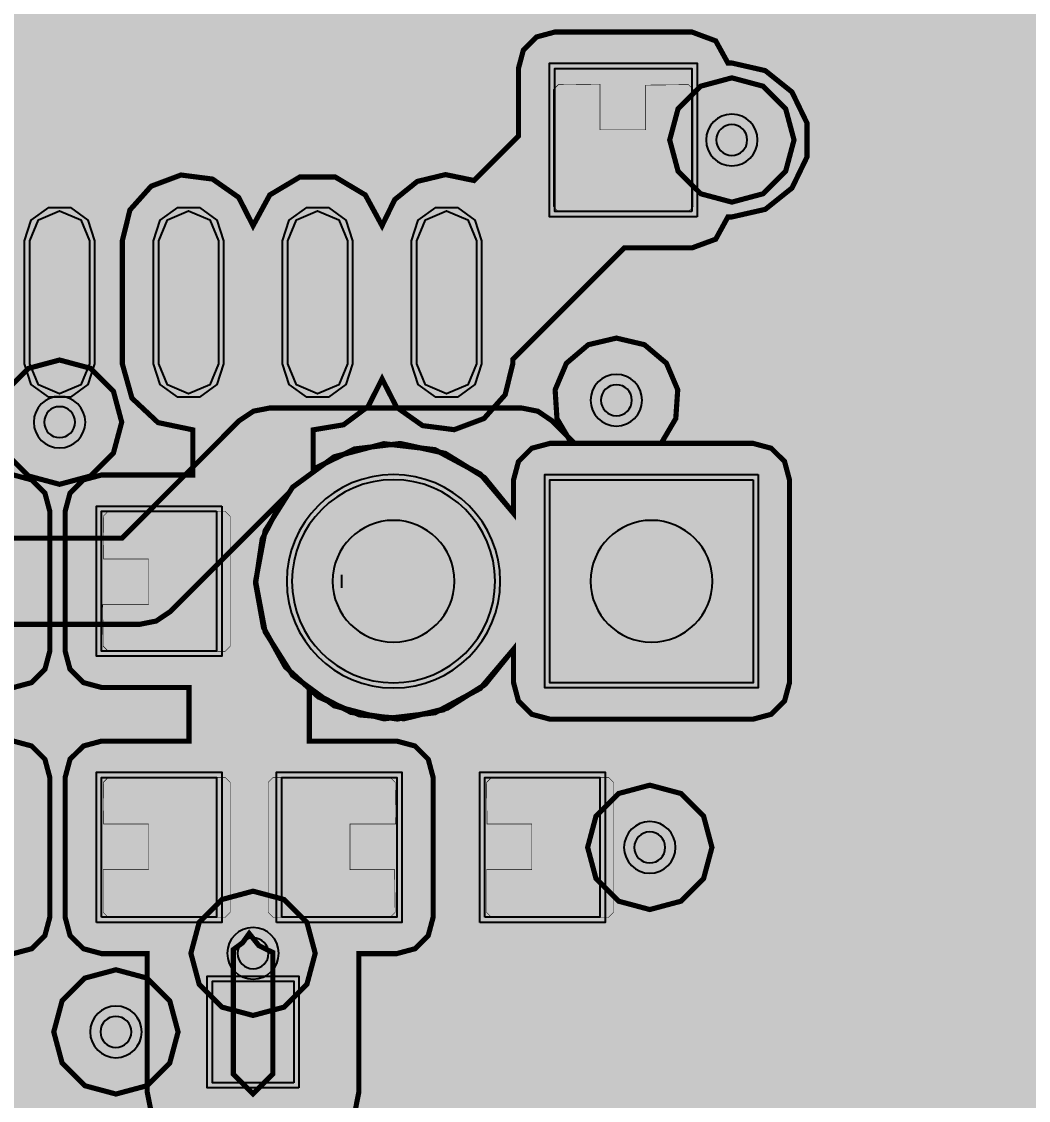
# Model space of a CAD drawing. Header units: millimetres. Extents: x -61 to 56, y -72 to 70.
# Drawn here: x -25.02 to -15.11, y -48.72 to -38.09 of the extents above; entities that cross this region are included whole.
import ezdxf

# ---------------------------------------------------------------- set-up
doc = ezdxf.new("R2010")
doc.units = ezdxf.units.MM
doc.header["$MEASUREMENT"] = 0
for name, color, linetype, true_color in [('02GND', 7, 'Continuous', 0x999966), ('03POWER', 7, 'Continuous', 0x008000), ('Bottom-Layer', 7, 'Continuous', 0x0000ff), ('Bottom-Paste-Mask-Layer', 7, 'Continuous', 0x800000), ('Bottom-Solder-Mask-Layer', 7, 'Continuous', 0xaa00ff), ('Hole-Layer', 7, 'Continuous', 0x222222), ('Multi-Layer', 7, 'Continuous', 0xc0c0c0), ('Top-Layer', 7, 'Continuous', 0xff0000), ('Top-Paste-Mask-Layer', 7, 'Continuous', 0x808080), ('Top-Silkscreen-Layer', 7, 'Continuous', 0xffcc00), ('Top-Solder-Mask-Layer', 7, 'Continuous', 0x800080)]:
    doc.layers.add(name, color=color, linetype=linetype, true_color=true_color)

msp = doc.modelspace()

# ---------------------------------------------------------------- hatches: boundary and pattern name
at = {"layer": '02GND'}
for points in [[(-49.642, 52.153), (49.642, 52.153), (49.642, -62.142), (-49.642, -62.142)], [(-18.637, -39.259), (-18.555, -39.565), (-18.331, -39.789), (-18.025, -39.871), (-17.719, -39.789), (-17.495, -39.565), (-17.413, -39.259), (-17.495, -38.953), (-17.719, -38.729), (-18.025, -38.647), (-18.331, -38.729), (-18.555, -38.953)], [(-20.174, -44.605), (-20.126, -44.784), (-19.995, -44.915), (-19.816, -44.963), (-17.816, -44.963), (-17.637, -44.915), (-17.506, -44.784), (-17.458, -44.605), (-17.458, -42.605), (-17.506, -42.426), (-17.637, -42.295), (-17.816, -42.247), (-19.816, -42.247), (-19.995, -42.295), (-20.126, -42.426), (-20.174, -42.605), (-20.174, -42.936), (-20.502, -42.549), (-20.948, -42.309), (-21.451, -42.25), (-21.941, -42.379), (-22.35, -42.679), (-22.62, -43.107), (-22.714, -43.605), (-22.62, -44.103), (-22.35, -44.531), (-21.941, -44.831), (-21.451, -44.96), (-20.948, -44.9), (-20.502, -44.661), (-20.174, -44.274)]]:
    msp.add_hatch(color=256, dxfattribs=at).paths.add_polyline_path(points)
at = {"layer": '03POWER'}
for points in [[(48.499, -56.042), (48.581, -56.348), (48.806, -56.572), (49.112, -56.654), (49.418, -56.571), (49.642, -56.346), (49.642, -62.142), (44.192, -62.142), (44.393, -61.957), (44.493, -61.703), (44.472, -61.43), (45.189, -61.704), (45.95, -61.804), (46.713, -61.727), (47.438, -61.475), (48.085, -61.064), (48.62, -60.514), (49.014, -59.855), (49.245, -59.123), (49.302, -58.358), (49.18, -57.601), (48.887, -56.892), (48.438, -56.269), (47.858, -55.767), (47.177, -55.412), (46.434, -55.224), (45.666, -55.212), (44.917, -55.378), (44.226, -55.712), (43.631, -56.196), (43.164, -56.805), (42.849, -57.504), (42.704, -58.258), (42.737, -59.024), (42.946, -59.763), (43.32, -60.433), (43.838, -60.999), (-43.362, -60.999), (-43.621, -61.056), (-43.831, -61.218), (-43.953, -61.453), (-43.964, -61.718), (-43.863, -61.963), (-43.667, -62.142), (-49.642, -62.142), (-49.642, -56.582), (-49.433, -56.797), (-49.148, -56.888), (-48.853, -56.832), (-49.162, -57.541), (-49.298, -58.303), (-49.253, -59.075), (-49.03, -59.816), (-48.641, -60.484), (-48.107, -61.044), (-47.458, -61.464), (-46.728, -61.722), (-45.959, -61.803), (-45.192, -61.703), (-44.469, -61.428), (-43.83, -60.992), (-43.31, -60.419), (-42.937, -59.741), (-42.732, -58.995), (-42.707, -58.222), (-42.861, -57.464), (-43.188, -56.763), (-43.668, -56.157), (-44.277, -55.679), (-44.979, -55.356), (-45.738, -55.205), (-46.511, -55.234), (-47.256, -55.443), (-47.932, -55.818), (-48.502, -56.341), (-48.5, -56.309), (-48.499, -56.277), (-48.499, 51.315), (-19.403, 51.315), (-19.629, 51.144), (-19.755, 50.889), (-19.751, 50.604), (-19.619, 50.352), (-19.388, 50.187), (-19.658, 49.977), (-19.773, 49.655), (-19.698, 49.322), (-19.455, 49.081), (-19.684, 48.858), (-19.769, 48.551), (-19.689, 48.242), (-19.463, 48.016), (-19.155, 47.934), (-18.847, 48.018), (-18.624, 48.246), (-18.545, 48.556), (-18.633, 48.863), (-18.864, 49.083), (-18.625, 49.324), (-18.551, 49.655), (-18.665, 49.975), (-18.931, 50.185), (-18.698, 50.349), (-18.565, 50.601), (-18.56, 50.887), (-18.685, 51.143), (-18.912, 51.315), (48.426, 51.315), (48.499, 51.242)], [(22.849, 14.008), (22.931, 13.703), (23.153, 13.479), (23.457, 13.396), (23.763, 13.475), (23.763, -5.557), (23.538, -5.683), (23.384, -5.89), (23.33, -6.142), (23.384, -6.394), (23.538, -6.602), (23.763, -6.727), (23.763, -10.399), (23.491, -10.504), (23.299, -10.723), (23.23, -11.006), (23.299, -11.289), (23.491, -11.508), (23.763, -11.613), (23.763, -18.066), (15.932, -25.896), (-24.557, -25.896), (-24.694, -25.924), (-24.811, -26.001), (-28.007, -29.198), (-28.085, -29.314), (-28.112, -29.451), (-28.112, -54.99), (-28.085, -55.127), (-28.007, -55.243), (-26.976, -56.274), (-26.86, -56.352), (-26.723, -56.379), (9.142, -56.379), (9.279, -56.352), (9.395, -56.274), (10.695, -54.974), (10.772, -54.858), (10.799, -54.721), (10.799, -52.307), (11.028, -52.521), (11.331, -52.594), (11.632, -52.508), (11.85, -52.284), (11.93, -51.982), (11.85, -51.68), (11.632, -51.456), (11.331, -51.37), (11.028, -51.443), (10.799, -51.657), (10.799, -47.227), (10.995, -47.422), (11.255, -47.511), (11.529, -47.477), (11.76, -47.326), (11.901, -47.089), (11.924, -46.815), (12.235, -46.82), (12.508, -46.673), (12.674, -46.41), (12.689, -46.1), (12.55, -45.822), (12.293, -45.648), (11.983, -45.623), (11.701, -45.753), (11.519, -46.004), (11.484, -46.313), (11.224, -46.297), (10.981, -46.391), (10.799, -46.577), (10.799, -42.147), (11.028, -42.361), (11.331, -42.434), (11.632, -42.348), (11.85, -42.124), (11.93, -41.822), (11.85, -41.52), (11.632, -41.296), (11.331, -41.21), (11.028, -41.283), (10.799, -41.497), (10.799, -38.045), (11.003, -37.842), (11.303, -37.861), (11.576, -37.736), (11.756, -37.495), (11.8, -37.198), (21.07, -37.198), (21.334, -37.337), (21.633, -37.334), (21.895, -37.19), (21.992, -37.155), (22.076, -37.093), (32.363, -26.806), (32.441, -26.689), (32.468, -26.552), (32.468, -1.1), (32.789, -1.031), (33.029, -0.805), (33.117, -0.489), (33.029, -0.172), (32.789, 0.054), (32.468, 0.122), (32.468, 3.331), (32.469, 3.354), (32.47, 3.377), (32.469, 3.4), (32.468, 3.422), (32.468, 16.054), (32.441, 16.191), (32.363, 16.308), (30.904, 17.766), (31.094, 18.043), (31.109, 18.378), (30.946, 18.671), (30.652, 18.834), (30.317, 18.817), (30.041, 18.627), (29.934, 18.688), (29.813, 18.709), (26.824, 18.709), (27.107, 18.822), (27.3, 19.057), (27.357, 19.356), (27.262, 19.645), (27.04, 19.853), (26.746, 19.928), (26.451, 19.853), (26.229, 19.645), (26.135, 19.356), (26.191, 19.057), (26.385, 18.822), (26.667, 18.709), (26.105, 18.709), (25.968, 18.682), (25.852, 18.604), (23.868, 16.62), (23.79, 16.504), (23.763, 16.367), (23.763, 14.541), (23.457, 14.62), (23.153, 14.537), (22.931, 14.313)], [(-27.652, -29.493), (-24.845, -26.686), (-24.698, -26.99), (-24.413, -27.17), (-24.076, -27.171), (-23.789, -26.994), (-23.64, -26.692), (-23.673, -26.356), (-14.651, -26.356), (-14.69, -26.649), (-14.588, -26.926), (-14.368, -27.123), (-14.082, -27.194), (-13.795, -27.123), (-13.575, -26.926), (-13.473, -26.649), (-13.513, -26.356), (-4.491, -26.356), (-4.53, -26.649), (-4.428, -26.926), (-4.208, -27.123), (-3.922, -27.194), (-3.635, -27.123), (-3.415, -26.926), (-3.313, -26.649), (-3.353, -26.356), (0.589, -26.356), (0.55, -26.649), (0.652, -26.926), (0.872, -27.123), (1.158, -27.194), (1.445, -27.123), (1.665, -26.926), (1.767, -26.649), (1.727, -26.356), (10.749, -26.356), (10.71, -26.649), (10.812, -26.926), (11.032, -27.123), (11.318, -27.194), (11.605, -27.123), (11.825, -26.926), (11.927, -26.649), (11.887, -26.356), (16.081, -26.356), (16.12, -26.348), (16.153, -26.326), (20.875, -21.604), (21.016, -21.903), (21.292, -22.085), (21.623, -22.097), (21.911, -21.935), (22.073, -21.646), (22.061, -21.316), (21.88, -21.04), (21.581, -20.898), (24.193, -18.286), (24.215, -18.253), (24.223, -18.214), (24.223, -11.485), (24.393, -11.272), (24.454, -11.006), (24.393, -10.74), (24.223, -10.527), (24.223, -6.686), (24.465, -6.461), (24.554, -6.142), (24.465, -5.824), (24.223, -5.598), (24.223, 16.325), (26.147, 18.249), (29.771, 18.249), (29.916, 18.105), (30.08, 17.805), (30.38, 17.64), (32.008, 16.012), (32.008, 14.546), (31.729, 14.664), (31.427, 14.633), (31.177, 14.461), (31.04, 14.19), (30.75, 14.208), (30.484, 14.091), (30.302, 13.864), (30.246, 13.578), (30.327, 13.299), (30.529, 13.089), (30.805, 12.996), (31.092, 13.04), (31.327, 13.213), (31.455, 13.474), (31.743, 13.455), (32.008, 13.571), (32.008, 9.466), (31.696, 9.588), (31.366, 9.526), (31.118, 9.301), (31.026, 8.978), (31.118, 8.656), (31.366, 8.43), (31.696, 8.369), (32.008, 8.49), (32.008, 3.97), (31.732, 3.976), (31.482, 3.86), (31.308, 3.646), (31.245, 3.377), (31.308, 3.108), (31.482, 2.894), (31.732, 2.778), (32.008, 2.783), (32.008, -0.131), (31.922, -0.301), (31.893, -0.489), (31.922, -0.676), (32.008, -0.846), (32.008, -10.854), (31.696, -10.732), (31.366, -10.794), (31.118, -11.019), (31.026, -11.342), (31.118, -11.664), (31.366, -11.89), (31.696, -11.951), (32.008, -11.83), (32.008, -15.934), (31.696, -15.812), (31.366, -15.874), (31.118, -16.099), (31.026, -16.422), (31.118, -16.744), (31.366, -16.97), (31.696, -17.031), (32.008, -16.91), (32.008, -26.094), (31.693, -25.972), (31.361, -26.036), (31.114, -26.267), (31.026, -26.593), (31.125, -26.916), (31.381, -27.137), (22.034, -36.485), (21.822, -36.236), (21.513, -36.131), (21.193, -36.2), (20.955, -36.424), (20.866, -36.738), (11.512, -36.738), (11.263, -36.651), (11, -36.678), (10.773, -36.812), (10.623, -37.03), (10.58, -37.29), (10.649, -37.545), (10.369, -37.825), (10.347, -37.858), (10.34, -37.897), (10.34, -54.679), (9.1, -55.919), (-26.681, -55.919), (-27.652, -54.948)], [(-20.174, -44.605), (-20.126, -44.784), (-19.995, -44.915), (-19.816, -44.963), (-17.816, -44.963), (-17.637, -44.915), (-17.506, -44.784), (-17.458, -44.605), (-17.458, -42.605), (-17.506, -42.426), (-17.637, -42.295), (-17.816, -42.247), (-18.721, -42.247), (-18.577, -42.002), (-18.558, -41.719), (-18.669, -41.458), (-18.886, -41.275), (-19.162, -41.21), (-19.438, -41.275), (-19.654, -41.458), (-19.765, -41.719), (-19.747, -42.002), (-19.603, -42.247), (-19.816, -42.247), (-19.995, -42.295), (-20.126, -42.426), (-20.174, -42.605), (-20.174, -42.936), (-20.502, -42.549), (-20.948, -42.309), (-21.451, -42.25), (-21.941, -42.379), (-22.35, -42.679), (-22.62, -43.107), (-22.714, -43.605), (-22.62, -44.103), (-22.35, -44.531), (-21.941, -44.831), (-21.451, -44.96), (-20.948, -44.9), (-20.502, -44.661), (-20.174, -44.274)], [(-25.256, -42.038), (-25.174, -42.344), (-24.95, -42.568), (-24.644, -42.65), (-24.338, -42.568), (-24.114, -42.344), (-24.032, -42.038), (-24.114, -41.732), (-24.338, -41.508), (-24.644, -41.426), (-24.95, -41.508), (-25.174, -41.732)], [(-19.445, -46.226), (-19.363, -46.532), (-19.139, -46.756), (-18.833, -46.838), (-18.527, -46.756), (-18.303, -46.532), (-18.221, -46.226), (-18.303, -45.919), (-18.527, -45.695), (-18.833, -45.613), (-19.139, -45.695), (-19.363, -45.919)], [(-23.351, -47.269), (-23.269, -47.575), (-23.045, -47.799), (-22.739, -47.881), (-22.433, -47.799), (-22.209, -47.575), (-22.127, -47.269), (-22.209, -46.963), (-22.433, -46.739), (-22.739, -46.657), (-23.045, -46.739), (-23.269, -46.963)], [(-24.701, -48.043), (-24.619, -48.349), (-24.395, -48.573), (-24.089, -48.655), (-23.783, -48.573), (-23.559, -48.349), (-23.477, -48.043), (-23.559, -47.737), (-23.783, -47.513), (-24.089, -47.431), (-24.395, -47.513), (-24.619, -47.737)]]:
    msp.add_hatch(color=256, dxfattribs=at).paths.add_polyline_path(points)
at = {"layer": 'Bottom-Layer'}
for points in [[(-49.642, -62.142), (-49.642, 52.153), (49.642, 52.153), (49.642, -62.142)], [(-18.637, -39.259), (-18.555, -39.565), (-18.331, -39.789), (-18.025, -39.871), (-17.719, -39.789), (-17.495, -39.565), (-17.413, -39.259), (-17.495, -38.953), (-17.719, -38.729), (-18.025, -38.647), (-18.331, -38.729), (-18.555, -38.953)], [(-26.231, -43.181), (-26.474, -43.026), (-26.76, -42.999), (-27.028, -43.107), (-27.216, -43.325), (-27.284, -43.605), (-27.216, -43.885), (-27.028, -44.103), (-26.76, -44.211), (-26.474, -44.184), (-26.231, -44.029), (-23.856, -44.029), (-23.693, -43.997), (-23.556, -43.905), (-22.448, -42.797), (-22.649, -43.19), (-22.714, -43.626), (-22.636, -44.061), (-22.422, -44.447), (-22.096, -44.744), (-21.692, -44.921), (-21.252, -44.959), (-20.824, -44.854), (-20.451, -44.618), (-20.174, -44.274), (-20.174, -44.605), (-20.126, -44.784), (-19.995, -44.915), (-19.816, -44.963), (-17.816, -44.963), (-17.637, -44.915), (-17.506, -44.784), (-17.458, -44.605), (-17.458, -42.605), (-17.506, -42.426), (-17.637, -42.295), (-17.816, -42.247), (-19.574, -42.247), (-19.799, -42.022), (-19.936, -41.93), (-20.099, -41.898), (-22.573, -41.898), (-22.735, -41.93), (-22.873, -42.022), (-24.031, -43.181)], [(-22.356, -43.605, 1), (-20.356, -43.605, 1)], [(-17.816, -42.605), (-17.816, -44.605), (-19.816, -44.605), (-19.816, -42.605)]]:
    msp.add_hatch(color=256, dxfattribs=at).paths.add_polyline_path(points)
at = {"layer": 'Bottom-Paste-Mask-Layer'}
for points in [[(-22.356, -43.605, 1), (-20.356, -43.605, 1)], [(-17.816, -42.605), (-17.816, -44.605), (-19.816, -44.605), (-19.816, -42.605)]]:
    msp.add_hatch(color=256, dxfattribs=at).paths.add_polyline_path(points)
at = {"layer": 'Bottom-Solder-Mask-Layer'}
for points in [[(-22.407, -43.605, 1), (-20.305, -43.605, 1)], [(-17.765, -42.554), (-17.765, -44.656), (-19.867, -44.656), (-19.867, -42.554)]]:
    msp.add_hatch(color=256, dxfattribs=at).paths.add_polyline_path(points)
at = {"layer": 'Hole-Layer'}
for points in [[(-21.956, -43.605, 1), (-20.756, -43.605, 1)], [(-19.416, -43.605, 1), (-18.216, -43.605, 1)]]:
    msp.add_hatch(color=256, dxfattribs=at).paths.add_polyline_path(points)
at = {"layer": 'Multi-Layer'}
for points in [[(-22.356, -43.605, 1), (-20.356, -43.605, 1)], [(-22.356, -43.605, 1), (-20.356, -43.605, 1)], [(-22.356, -43.605, 1), (-20.356, -43.605, 1)], [(-17.816, -42.605), (-17.816, -44.605), (-19.816, -44.605), (-19.816, -42.605)], [(-17.816, -42.605), (-17.816, -44.605), (-19.816, -44.605), (-19.816, -42.605)], [(-17.816, -42.605), (-17.816, -44.605), (-19.816, -44.605), (-19.816, -42.605)]]:
    msp.add_hatch(color=256, dxfattribs=at).paths.add_polyline_path(points)
at = {"layer": 'Top-Layer'}
for points in [[(-49.642, -62.142), (-49.642, 52.153), (49.642, 52.153), (49.642, -62.142)], [(-23.781, -48.634), (-23.749, -48.796), (-23.657, -48.934), (-23.361, -49.229), (-23.361, -49.416), (-23.43, -49.485), (-24.089, -49.485), (-24.268, -49.533), (-24.399, -49.664), (-24.447, -49.843), (-24.447, -50.843), (-24.399, -51.022), (-24.268, -51.153), (-24.089, -51.201), (-23.43, -51.201), (-23.342, -51.29), (-23.342, -51.471), (-23.413, -51.51), (-23.475, -51.561), (-23.569, -51.655), (-23.661, -51.792), (-23.693, -51.955), (-23.693, -52.164), (-23.661, -52.326), (-23.569, -52.464), (-23.475, -52.557), (-23.413, -52.609), (-23.342, -52.647), (-23.342, -52.714), (-23.696, -52.384), (-24.138, -52.188), (-24.62, -52.147), (-25.089, -52.266), (-25.493, -52.533), (-25.788, -52.917), (-25.941, -53.376), (-25.935, -53.86), (-25.771, -54.315), (-25.467, -54.692), (-25.057, -54.948), (-24.585, -55.056), (-24.104, -55.003), (-23.666, -54.796), (-23.321, -54.458), (-23.105, -54.024), (-23.011, -54.024), (-22.873, -54.001), (-22.75, -53.934), (-22.627, -54.001), (-22.489, -54.024), (-22.395, -54.024), (-22.18, -54.458), (-21.834, -54.796), (-21.397, -55.003), (-20.915, -55.056), (-20.444, -54.948), (-20.033, -54.692), (-19.729, -54.315), (-19.565, -53.86), (-19.559, -53.376), (-19.712, -52.917), (-20.007, -52.533), (-20.411, -52.266), (-20.88, -52.147), (-21.362, -52.188), (-21.805, -52.384), (-22.158, -52.714), (-22.158, -51.313), (-22.047, -51.201), (-21.389, -51.201), (-21.21, -51.153), (-21.079, -51.022), (-21.031, -50.843), (-21.031, -49.843), (-21.079, -49.664), (-21.21, -49.533), (-21.389, -49.485), (-22.047, -49.485), (-22.117, -49.416), (-22.117, -49.229), (-21.821, -48.934), (-21.729, -48.796), (-21.697, -48.634), (-21.697, -47.272), (-21.324, -47.272), (-21.145, -47.224), (-21.014, -47.093), (-20.966, -46.914), (-20.966, -45.537), (-21.014, -45.358), (-21.145, -45.227), (-21.324, -45.179), (-22.185, -45.179), (-22.185, -44.68), (-21.776, -44.896), (-21.318, -44.962), (-20.864, -44.871), (-20.468, -44.632), (-20.174, -44.274), (-20.174, -44.605), (-20.126, -44.784), (-19.995, -44.915), (-19.816, -44.963), (-17.816, -44.963), (-17.637, -44.915), (-17.506, -44.784), (-17.458, -44.605), (-17.458, -42.605), (-17.506, -42.426), (-17.637, -42.295), (-17.816, -42.247), (-19.816, -42.247), (-19.995, -42.295), (-20.126, -42.426), (-20.174, -42.605), (-20.174, -42.936), (-20.46, -42.584), (-20.846, -42.346), (-21.289, -42.248), (-21.739, -42.302), (-22.147, -42.501), (-22.147, -42.114), (-21.848, -42.064), (-21.605, -41.883), (-21.469, -41.612), (-21.326, -41.891), (-21.07, -42.072), (-20.759, -42.112), (-20.465, -42.002), (-20.257, -41.768), (-20.182, -41.464), (-20.182, -41.419), (-20.168, -41.407), (-20.155, -41.394), (-19.084, -40.322), (-18.418, -40.322), (-18.184, -40.236), (-18.064, -40.017), (-18.025, -40.017), (-17.696, -39.942), (-17.433, -39.732), (-17.286, -39.428), (-17.286, -39.091), (-17.433, -38.787), (-17.696, -38.576), (-18.025, -38.501), (-18.064, -38.501), (-18.184, -38.283), (-18.418, -38.196), (-19.768, -38.196), (-19.947, -38.244), (-20.078, -38.375), (-20.126, -38.554), (-20.126, -39.22), (-20.564, -39.658), (-20.844, -39.6), (-21.122, -39.667), (-21.344, -39.846), (-21.469, -40.103), (-21.634, -39.8), (-21.931, -39.623), (-22.277, -39.623), (-22.574, -39.8), (-22.739, -40.103), (-22.881, -39.824), (-23.138, -39.644), (-23.449, -39.604), (-23.742, -39.714), (-23.951, -39.948), (-24.026, -40.252), (-24.026, -41.464), (-23.931, -41.802), (-23.675, -42.042), (-23.331, -42.114), (-23.331, -42.558), (-24.23, -42.558), (-24.409, -42.606), (-24.541, -42.737), (-24.589, -42.916), (-24.589, -44.293), (-24.541, -44.472), (-24.409, -44.603), (-24.23, -44.651), (-23.369, -44.651), (-23.369, -45.179), (-24.23, -45.179), (-24.409, -45.227), (-24.541, -45.358), (-24.589, -45.537), (-24.589, -46.914), (-24.541, -47.093), (-24.409, -47.224), (-24.23, -47.272), (-23.781, -47.272)], [(-18.418, -39.964), (-19.768, -39.964), (-19.768, -38.554), (-18.418, -38.554)], [(-24.938, -40.252), (-24.852, -40.044), (-24.644, -39.958), (-24.436, -40.044), (-24.35, -40.252), (-24.35, -41.464), (-24.436, -41.672), (-24.644, -41.758), (-24.852, -41.672), (-24.938, -41.464)], [(-23.668, -40.252), (-23.582, -40.044), (-23.374, -39.958), (-23.166, -40.044), (-23.08, -40.252), (-23.08, -41.464), (-23.166, -41.672), (-23.374, -41.758), (-23.582, -41.672), (-23.668, -41.464)], [(-22.398, -40.252), (-22.312, -40.044), (-22.104, -39.958), (-21.896, -40.044), (-21.81, -40.252), (-21.81, -41.464), (-21.896, -41.672), (-22.104, -41.758), (-22.312, -41.672), (-22.398, -41.464)], [(-21.128, -40.252), (-21.042, -40.044), (-20.834, -39.958), (-20.626, -40.044), (-20.54, -40.252), (-20.54, -41.464), (-20.626, -41.672), (-20.834, -41.758), (-21.042, -41.672), (-21.128, -41.464)], [(-27.284, -43.605), (-27.188, -43.935), (-26.928, -44.161), (-26.589, -44.211), (-26.589, -44.293), (-26.541, -44.472), (-26.409, -44.603), (-26.23, -44.651), (-25.098, -44.651), (-24.919, -44.603), (-24.788, -44.472), (-24.74, -44.293), (-24.74, -42.916), (-24.788, -42.737), (-24.919, -42.606), (-25.098, -42.558), (-26.23, -42.558), (-26.409, -42.606), (-26.541, -42.737), (-26.589, -42.916), (-26.589, -42.998), (-26.928, -43.049), (-27.188, -43.275)], [(-22.356, -43.605, 1), (-20.356, -43.605, 1)], [(-17.816, -42.605), (-17.816, -44.605), (-19.816, -44.605), (-19.816, -42.605)], [(-23.098, -42.916), (-23.098, -44.293), (-24.23, -44.293), (-24.23, -42.916)], [(-26.23, -47.272), (-25.098, -47.272), (-24.919, -47.224), (-24.788, -47.093), (-24.74, -46.914), (-24.74, -45.537), (-24.788, -45.358), (-24.919, -45.227), (-25.098, -45.179), (-26.23, -45.179), (-26.458, -45.26), (-26.582, -45.467), (-26.672, -45.467), (-27.001, -45.542), (-27.265, -45.753), (-27.411, -46.057), (-27.411, -46.394), (-27.265, -46.698), (-27.001, -46.909), (-26.672, -46.984), (-26.582, -46.984), (-26.458, -47.191)], [(-24.23, -46.914), (-24.23, -45.537), (-23.098, -45.537), (-23.098, -46.914)], [(-22.457, -46.914), (-22.457, -45.537), (-21.324, -45.537), (-21.324, -46.914)], [(-20.457, -46.914), (-20.457, -45.537), (-19.324, -45.537), (-19.324, -46.914)], [(-22.777, -47.074), (-22.682, -47.193), (-22.545, -47.261), (-22.545, -48.458), (-22.739, -48.652), (-22.933, -48.458), (-22.933, -47.232), (-22.842, -47.165)], [(-22.339, -48.543), (-23.139, -48.543), (-23.139, -47.543), (-22.339, -47.543)]]:
    msp.add_hatch(color=256, dxfattribs=at).paths.add_polyline_path(points)
at = {"layer": 'Top-Paste-Mask-Layer'}
for points in [[(-18.453, -39.964), (-19.733, -39.964), (-19.783, -39.914), (-19.783, -38.764), (-19.733, -38.714), (-19.323, -38.709), (-19.323, -39.159), (-18.873, -39.159), (-18.873, -38.719), (-18.453, -38.714), (-18.403, -38.764), (-18.403, -39.914)], [(-18.453, -39.964), (-19.733, -39.964), (-19.783, -39.914), (-19.783, -38.764), (-19.733, -38.714), (-19.323, -38.709), (-19.323, -39.159), (-18.873, -39.159), (-18.873, -38.719), (-18.453, -38.714), (-18.403, -38.764), (-18.403, -39.914)], [(-24.938, -40.252), (-24.852, -40.044), (-24.644, -39.958), (-24.436, -40.044), (-24.35, -40.252), (-24.35, -41.464), (-24.436, -41.672), (-24.644, -41.758), (-24.852, -41.672), (-24.938, -41.464)], [(-23.668, -40.252), (-23.582, -40.044), (-23.374, -39.958), (-23.166, -40.044), (-23.08, -40.252), (-23.08, -41.464), (-23.166, -41.672), (-23.374, -41.758), (-23.582, -41.672), (-23.668, -41.464)], [(-22.398, -40.252), (-22.312, -40.044), (-22.104, -39.958), (-21.896, -40.044), (-21.81, -40.252), (-21.81, -41.464), (-21.896, -41.672), (-22.104, -41.758), (-22.312, -41.672), (-22.398, -41.464)], [(-21.128, -40.252), (-21.042, -40.044), (-20.834, -39.958), (-20.626, -40.044), (-20.54, -40.252), (-20.54, -41.464), (-20.626, -41.672), (-20.834, -41.758), (-21.042, -41.672), (-21.128, -41.464)], [(-22.356, -43.605, 1), (-20.356, -43.605, 1)], [(-17.816, -42.605), (-17.816, -44.605), (-19.816, -44.605), (-19.816, -42.605)], [(-22.964, -42.965), (-22.964, -44.245), (-23.014, -44.295), (-24.164, -44.295), (-24.214, -44.245), (-24.219, -43.835), (-23.769, -43.835), (-23.769, -43.385), (-24.209, -43.385), (-24.214, -42.965), (-24.164, -42.915), (-23.014, -42.915)], [(-22.964, -42.965), (-22.964, -44.245), (-23.014, -44.295), (-24.164, -44.295), (-24.214, -44.245), (-24.219, -43.835), (-23.769, -43.835), (-23.769, -43.385), (-24.209, -43.385), (-24.214, -42.965), (-24.164, -42.915), (-23.014, -42.915)], [(-24.214, -46.866), (-24.214, -46.446), (-23.769, -46.446), (-23.769, -45.996), (-24.209, -45.996), (-24.214, -45.586), (-24.164, -45.536), (-23.014, -45.536), (-22.964, -45.586), (-22.964, -46.866), (-23.014, -46.916), (-24.164, -46.916)], [(-24.214, -46.866), (-24.214, -46.446), (-23.769, -46.446), (-23.769, -45.996), (-24.209, -45.996), (-24.214, -45.586), (-24.164, -45.536), (-23.014, -45.536), (-22.964, -45.586), (-22.964, -46.866), (-23.014, -46.916), (-24.164, -46.916)], [(-22.59, -46.866), (-22.59, -45.586), (-22.54, -45.536), (-21.39, -45.536), (-21.34, -45.586), (-21.335, -45.996), (-21.785, -45.996), (-21.785, -46.446), (-21.345, -46.446), (-21.34, -46.866), (-21.39, -46.916), (-22.54, -46.916)], [(-22.59, -46.866), (-22.59, -45.586), (-22.54, -45.536), (-21.39, -45.536), (-21.34, -45.586), (-21.335, -45.996), (-21.785, -45.996), (-21.785, -46.446), (-21.345, -46.446), (-21.34, -46.866), (-21.39, -46.916), (-22.54, -46.916)], [(-20.44, -46.866), (-20.44, -46.446), (-19.995, -46.446), (-19.995, -45.996), (-20.435, -45.996), (-20.44, -45.586), (-20.39, -45.536), (-19.24, -45.536), (-19.19, -45.586), (-19.19, -46.866), (-19.24, -46.916), (-20.39, -46.916)], [(-20.44, -46.866), (-20.44, -46.446), (-19.995, -46.446), (-19.995, -45.996), (-20.435, -45.996), (-20.44, -45.586), (-20.39, -45.536), (-19.24, -45.536), (-19.19, -45.586), (-19.19, -46.866), (-19.24, -46.916), (-20.39, -46.916)], [(-22.339, -48.543), (-23.139, -48.543), (-23.139, -47.543), (-22.339, -47.543)]]:
    msp.add_hatch(color=256, dxfattribs=at).paths.add_polyline_path(points)
at = {"layer": 'Top-Solder-Mask-Layer'}
for points in [[(-18.367, -40.015), (-19.819, -40.015), (-19.819, -38.503), (-18.367, -38.503)], [(-24.989, -40.252), (-24.923, -40.049), (-24.75, -39.924), (-24.537, -39.924), (-24.365, -40.049), (-24.299, -40.252), (-24.299, -41.464), (-24.365, -41.666), (-24.537, -41.792), (-24.75, -41.792), (-24.923, -41.666), (-24.989, -41.464)], [(-23.719, -40.252), (-23.653, -40.049), (-23.48, -39.924), (-23.267, -39.924), (-23.095, -40.049), (-23.029, -40.252), (-23.029, -41.464), (-23.095, -41.666), (-23.267, -41.792), (-23.48, -41.792), (-23.653, -41.666), (-23.719, -41.464)], [(-22.449, -40.252), (-22.383, -40.049), (-22.21, -39.924), (-21.997, -39.924), (-21.825, -40.049), (-21.759, -40.252), (-21.759, -41.464), (-21.825, -41.666), (-21.997, -41.792), (-22.21, -41.792), (-22.383, -41.666), (-22.449, -41.464)], [(-21.179, -40.252), (-21.113, -40.049), (-20.94, -39.924), (-20.727, -39.924), (-20.555, -40.049), (-20.489, -40.252), (-20.489, -41.464), (-20.555, -41.666), (-20.727, -41.792), (-20.94, -41.792), (-21.113, -41.666), (-21.179, -41.464)], [(-22.407, -43.605, 1), (-20.305, -43.605, 1)], [(-17.765, -42.554), (-17.765, -44.656), (-19.867, -44.656), (-19.867, -42.554)], [(-23.047, -42.866), (-23.047, -44.344), (-24.281, -44.344), (-24.281, -42.866)], [(-24.281, -46.965), (-24.281, -45.486), (-23.047, -45.486), (-23.047, -46.965)], [(-22.507, -46.965), (-22.507, -45.486), (-21.273, -45.486), (-21.273, -46.965)], [(-20.507, -46.965), (-20.507, -45.486), (-19.273, -45.486), (-19.273, -46.965)], [(-22.288, -48.594), (-23.19, -48.594), (-23.19, -47.493), (-22.288, -47.493)]]:
    msp.add_hatch(color=256, dxfattribs=at).paths.add_polyline_path(points)

# ---------------------------------------------------------------- linework, layer by layer
at = {"layer": '02GND', "const_width": 0.0508}
for points in [[(-18.637, -39.259), (-18.555, -39.565), (-18.331, -39.789), (-18.025, -39.871), (-17.719, -39.789), (-17.495, -39.565), (-17.413, -39.259), (-17.495, -38.953), (-17.719, -38.729), (-18.025, -38.647), (-18.331, -38.729), (-18.555, -38.953)], [(-20.174, -44.605), (-20.126, -44.784), (-19.995, -44.915), (-19.816, -44.963), (-17.816, -44.963), (-17.637, -44.915), (-17.506, -44.784), (-17.458, -44.605), (-17.458, -42.605), (-17.506, -42.426), (-17.637, -42.295), (-17.816, -42.247), (-19.816, -42.247), (-19.995, -42.295), (-20.126, -42.426), (-20.174, -42.605), (-20.174, -42.936), (-20.502, -42.549), (-20.948, -42.309), (-21.451, -42.25), (-21.941, -42.379), (-22.35, -42.679), (-22.62, -43.107), (-22.714, -43.605), (-22.62, -44.103), (-22.35, -44.531), (-21.941, -44.831), (-21.451, -44.96), (-20.948, -44.9), (-20.502, -44.661), (-20.174, -44.274)]]:
    msp.add_lwpolyline(points, close=True, dxfattribs=at)
at = {"layer": '03POWER', "const_width": 0.0508}
for points in [[(-20.174, -44.605), (-20.126, -44.784), (-19.995, -44.915), (-19.816, -44.963), (-17.816, -44.963), (-17.637, -44.915), (-17.506, -44.784), (-17.458, -44.605), (-17.458, -42.605), (-17.506, -42.426), (-17.637, -42.295), (-17.816, -42.247), (-18.721, -42.247), (-18.577, -42.002), (-18.558, -41.719), (-18.669, -41.458), (-18.886, -41.275), (-19.162, -41.21), (-19.438, -41.275), (-19.654, -41.458), (-19.765, -41.719), (-19.747, -42.002), (-19.603, -42.247), (-19.816, -42.247), (-19.995, -42.295), (-20.126, -42.426), (-20.174, -42.605), (-20.174, -42.936), (-20.502, -42.549), (-20.948, -42.309), (-21.451, -42.25), (-21.941, -42.379), (-22.35, -42.679), (-22.62, -43.107), (-22.714, -43.605), (-22.62, -44.103), (-22.35, -44.531), (-21.941, -44.831), (-21.451, -44.96), (-20.948, -44.9), (-20.502, -44.661), (-20.174, -44.274)], [(-25.256, -42.038), (-25.174, -42.344), (-24.95, -42.568), (-24.644, -42.65), (-24.338, -42.568), (-24.114, -42.344), (-24.032, -42.038), (-24.114, -41.732), (-24.338, -41.508), (-24.644, -41.426), (-24.95, -41.508), (-25.174, -41.732)], [(-19.445, -46.226), (-19.363, -46.532), (-19.139, -46.756), (-18.833, -46.838), (-18.527, -46.756), (-18.303, -46.532), (-18.221, -46.226), (-18.303, -45.919), (-18.527, -45.695), (-18.833, -45.613), (-19.139, -45.695), (-19.363, -45.919)], [(-23.351, -47.269), (-23.269, -47.575), (-23.045, -47.799), (-22.739, -47.881), (-22.433, -47.799), (-22.209, -47.575), (-22.127, -47.269), (-22.209, -46.963), (-22.433, -46.739), (-22.739, -46.657), (-23.045, -46.739), (-23.269, -46.963)], [(-24.701, -48.043), (-24.619, -48.349), (-24.395, -48.573), (-24.089, -48.655), (-23.783, -48.573), (-23.559, -48.349), (-23.477, -48.043), (-23.559, -47.737), (-23.783, -47.513), (-24.089, -47.431), (-24.395, -47.513), (-24.619, -47.737)]]:
    msp.add_lwpolyline(points, close=True, dxfattribs=at)
at = {"layer": 'Bottom-Layer', "const_width": 0.0508}
msp.add_lwpolyline([(-18.637, -39.259), (-18.555, -39.565), (-18.331, -39.789), (-18.025, -39.871), (-17.719, -39.789), (-17.495, -39.565), (-17.413, -39.259), (-17.495, -38.953), (-17.719, -38.729), (-18.025, -38.647), (-18.331, -38.729), (-18.555, -38.953)], close=True, dxfattribs=at)
at = {"layer": 'Bottom-Layer'}
for points, const_width in [([(-26.231, -44.029), (-23.856, -44.029), (-23.693, -43.997), (-23.556, -43.905), (-22.448, -42.797), (-22.649, -43.19), (-22.714, -43.626), (-22.636, -44.061), (-22.422, -44.447), (-22.096, -44.744), (-21.692, -44.921), (-21.252, -44.959), (-20.824, -44.854), (-20.451, -44.618), (-20.174, -44.274), (-20.174, -44.605), (-20.126, -44.784), (-19.995, -44.915), (-19.816, -44.963), (-17.816, -44.963), (-17.637, -44.915), (-17.506, -44.784), (-17.458, -44.605), (-17.458, -42.605), (-17.506, -42.426), (-17.637, -42.295), (-17.816, -42.247), (-19.574, -42.247), (-19.799, -42.022), (-19.936, -41.93), (-20.099, -41.898), (-22.573, -41.898), (-22.735, -41.93), (-22.873, -42.022), (-24.031, -43.181), (-26.231, -43.181)], 0.0508), ([(-23.856, -43.605), (-22.573, -42.322)], 0.132), ([(-22.573, -42.322), (-20.099, -42.322)], 0.132), ([(-20.099, -42.322), (-18.816, -43.605)], 0.132), ([(-26.672, -43.605), (-23.856, -43.605)], 0.132)]:
    msp.add_lwpolyline(points, dxfattribs=dict(at, const_width=const_width))
msp.add_lwpolyline([(-22.356, -43.605, 1), (-20.356, -43.605), (-20.356, -43.605, 1), (-22.356, -43.605)], format="xyb", dxfattribs=at)
msp.add_lwpolyline([(-17.816, -42.605), (-17.816, -44.605), (-19.816, -44.605), (-19.816, -42.605)], close=True, dxfattribs=at)
at = {"layer": 'Bottom-Paste-Mask-Layer'}
msp.add_lwpolyline([(-22.356, -43.605, 1), (-20.356, -43.605), (-20.356, -43.605, 1), (-22.356, -43.605)], format="xyb", dxfattribs=at)
msp.add_lwpolyline([(-17.816, -42.605), (-17.816, -44.605), (-19.816, -44.605), (-19.816, -42.605)], close=True, dxfattribs=at)
at = {"layer": 'Bottom-Solder-Mask-Layer'}
msp.add_lwpolyline([(-22.407, -43.605, 1), (-20.305, -43.605, 1)], format="xyb", close=True, dxfattribs=at)
msp.add_lwpolyline([(-17.765, -42.554), (-17.765, -44.656), (-19.867, -44.656), (-19.867, -42.554)], close=True, dxfattribs=at)
at = {"layer": 'Hole-Layer'}
for points in [[(-18.178, -39.259, 1), (-17.873, -39.259, 1)], [(-19.314, -41.822, 1), (-19.009, -41.822, 1)], [(-24.796, -42.038, 1), (-24.491, -42.038, 1)], [(-21.956, -43.605, 1), (-20.756, -43.605, 1)], [(-19.416, -43.605, 1), (-18.216, -43.605, 1)], [(-18.986, -46.226, 1), (-18.681, -46.226, 1)], [(-22.891, -47.269, 1), (-22.586, -47.269, 1)], [(-24.242, -48.043, 1), (-23.937, -48.043, 1)]]:
    msp.add_lwpolyline(points, format="xyb", close=True, dxfattribs=at)
at = {"layer": 'Multi-Layer'}
for points in [[(-18.279, -39.259, 1), (-17.771, -39.259, 1)], [(-19.416, -41.822, 1), (-18.908, -41.822, 1)], [(-24.898, -42.038, 1), (-24.39, -42.038, 1)], [(-19.087, -46.226, 1), (-18.579, -46.226, 1)], [(-22.993, -47.269, 1), (-22.485, -47.269, 1)], [(-24.343, -48.043, 1), (-23.835, -48.043, 1)]]:
    msp.add_lwpolyline(points, format="xyb", close=True, dxfattribs=at)
msp.add_lwpolyline([(-22.356, -43.605, 1), (-20.356, -43.605), (-20.356, -43.605, 1), (-22.356, -43.605)], format="xyb", dxfattribs=at)
msp.add_lwpolyline([(-22.356, -43.605, 1), (-20.356, -43.605), (-20.356, -43.605, 1), (-22.356, -43.605)], format="xyb", dxfattribs=at)
msp.add_lwpolyline([(-22.356, -43.605, 1), (-20.356, -43.605), (-20.356, -43.605, 1), (-22.356, -43.605)], format="xyb", dxfattribs=at)
msp.add_lwpolyline([(-17.816, -42.605), (-17.816, -44.605), (-19.816, -44.605), (-19.816, -42.605)], close=True, dxfattribs=at)
msp.add_lwpolyline([(-17.816, -42.605), (-17.816, -44.605), (-19.816, -44.605), (-19.816, -42.605)], close=True, dxfattribs=at)
msp.add_lwpolyline([(-17.816, -42.605), (-17.816, -44.605), (-19.816, -44.605), (-19.816, -42.605)], close=True, dxfattribs=at)
at = {"layer": 'Top-Layer'}
for points, const_width in [([(-21.729, -48.796), (-21.697, -48.634), (-21.697, -47.272), (-21.324, -47.272), (-21.145, -47.224), (-21.014, -47.093), (-20.966, -46.914), (-20.966, -45.537), (-21.014, -45.358), (-21.145, -45.227), (-21.324, -45.179), (-22.185, -45.179), (-22.185, -44.68), (-21.776, -44.896), (-21.318, -44.962), (-20.864, -44.871), (-20.468, -44.632), (-20.174, -44.274), (-20.174, -44.605), (-20.126, -44.784), (-19.995, -44.915), (-19.816, -44.963), (-17.816, -44.963), (-17.637, -44.915), (-17.506, -44.784), (-17.458, -44.605), (-17.458, -42.605), (-17.506, -42.426), (-17.637, -42.295), (-17.816, -42.247), (-19.816, -42.247), (-19.995, -42.295), (-20.126, -42.426), (-20.174, -42.605), (-20.174, -42.936), (-20.46, -42.584), (-20.846, -42.346), (-21.289, -42.248), (-21.739, -42.302), (-22.147, -42.501), (-22.147, -42.114), (-21.848, -42.064), (-21.605, -41.883), (-21.469, -41.612), (-21.326, -41.891), (-21.07, -42.072), (-20.759, -42.112), (-20.465, -42.002), (-20.257, -41.768), (-20.182, -41.464), (-20.182, -41.419), (-20.168, -41.407), (-20.155, -41.394), (-19.084, -40.322), (-18.418, -40.322), (-18.184, -40.236), (-18.064, -40.017), (-18.025, -40.017), (-17.696, -39.942), (-17.433, -39.732), (-17.286, -39.428), (-17.286, -39.091), (-17.433, -38.787), (-17.696, -38.576), (-18.025, -38.501), (-18.064, -38.501), (-18.184, -38.283), (-18.418, -38.196), (-19.768, -38.196), (-19.947, -38.244), (-20.078, -38.375), (-20.126, -38.554), (-20.126, -39.22), (-20.564, -39.658), (-20.844, -39.6), (-21.122, -39.667), (-21.344, -39.846), (-21.469, -40.103), (-21.634, -39.8), (-21.931, -39.623), (-22.277, -39.623), (-22.574, -39.8), (-22.739, -40.103), (-22.881, -39.824), (-23.138, -39.644), (-23.449, -39.604), (-23.742, -39.714), (-23.951, -39.948), (-24.026, -40.252), (-24.026, -41.464), (-23.931, -41.802), (-23.675, -42.042), (-23.331, -42.114), (-23.331, -42.558), (-24.23, -42.558), (-24.409, -42.606), (-24.541, -42.737), (-24.589, -42.916), (-24.589, -44.293), (-24.541, -44.472), (-24.409, -44.603), (-24.23, -44.651), (-23.369, -44.651), (-23.369, -45.179), (-24.23, -45.179), (-24.409, -45.227), (-24.541, -45.358), (-24.589, -45.537), (-24.589, -46.914), (-24.541, -47.093), (-24.409, -47.224), (-24.23, -47.272), (-23.781, -47.272), (-23.781, -48.634), (-23.749, -48.796)], 0.0508), ([(-20.691, -40.858), (-19.093, -39.259)], 0.8), ([(-19.093, -39.259), (-18.025, -39.259)], 0.8), ([(-20.834, -40.858), (-20.691, -40.858)], 0.8), ([(-24.644, -40.858), (-24.644, -42.038)], 0.381), ([(-23.374, -40.858), (-22.906, -41.325)], 0.132), ([(-22.571, -41.325), (-22.104, -40.858)], 0.132), ([(-22.906, -41.325), (-22.906, -42.847)], 0.132), ([(-22.571, -42.89), (-22.571, -41.325)], 0.132), ([(-22.906, -42.847), (-23.664, -43.605)], 0.132), ([(-21.857, -43.605), (-22.571, -42.89)], 0.132), ([(-23.664, -43.605), (-22.945, -44.324)], 0.132), ([(-22.61, -44.339), (-21.876, -43.605)], 0.132), ([(-21.876, -43.605), (-21.857, -43.605)], 0.132), ([(-21.857, -43.605), (-21.356, -43.605)], 0.132), ([(-22.945, -44.324), (-22.945, -45.506)], 0.132), ([(-22.61, -45.506), (-22.61, -44.339)], 0.132), ([(-22.945, -45.506), (-23.664, -46.226)], 0.132), ([(-21.89, -46.226), (-22.61, -45.506)], 0.132), ([(-19.89, -46.226), (-18.833, -46.226)], 0.381), ([(-23.664, -46.226), (-23.357, -46.533)], 0.132), ([(-21.89, -46.226), (-22.121, -46.456)], 0.132), ([(-22.121, -46.456), (-22.121, -48.634)], 0.132), ([(-23.357, -46.533), (-23.357, -48.634)], 0.132), ([(-22.739, -48.043), (-22.739, -47.269)], 0.381), ([(-23.357, -48.634), (-22.937, -49.054)], 0.132), ([(-22.121, -48.634), (-22.541, -49.054)], 0.132)]:
    msp.add_lwpolyline(points, dxfattribs=dict(at, const_width=const_width))
for points in [[(-18.418, -39.964), (-19.768, -39.964), (-19.768, -38.554), (-18.418, -38.554)], [(-24.938, -40.252), (-24.852, -40.044), (-24.644, -39.958), (-24.436, -40.044), (-24.35, -40.252), (-24.35, -41.464), (-24.436, -41.672), (-24.644, -41.758), (-24.852, -41.672), (-24.938, -41.464)], [(-23.668, -40.252), (-23.582, -40.044), (-23.374, -39.958), (-23.166, -40.044), (-23.08, -40.252), (-23.08, -41.464), (-23.166, -41.672), (-23.374, -41.758), (-23.582, -41.672), (-23.668, -41.464)], [(-22.398, -40.252), (-22.312, -40.044), (-22.104, -39.958), (-21.896, -40.044), (-21.81, -40.252), (-21.81, -41.464), (-21.896, -41.672), (-22.104, -41.758), (-22.312, -41.672), (-22.398, -41.464)], [(-21.128, -40.252), (-21.042, -40.044), (-20.834, -39.958), (-20.626, -40.044), (-20.54, -40.252), (-20.54, -41.464), (-20.626, -41.672), (-20.834, -41.758), (-21.042, -41.672), (-21.128, -41.464)], [(-17.816, -42.605), (-17.816, -44.605), (-19.816, -44.605), (-19.816, -42.605)], [(-23.098, -42.916), (-23.098, -44.293), (-24.23, -44.293), (-24.23, -42.916)], [(-24.23, -46.914), (-24.23, -45.537), (-23.098, -45.537), (-23.098, -46.914)], [(-22.457, -46.914), (-22.457, -45.537), (-21.324, -45.537), (-21.324, -46.914)], [(-20.457, -46.914), (-20.457, -45.537), (-19.324, -45.537), (-19.324, -46.914)], [(-22.339, -48.543), (-23.139, -48.543), (-23.139, -47.543), (-22.339, -47.543)]]:
    msp.add_lwpolyline(points, close=True, dxfattribs=at)
at = {"layer": 'Top-Layer', "const_width": 0.0508}
for points in [[(-27.284, -43.605), (-27.188, -43.935), (-26.928, -44.161), (-26.589, -44.211), (-26.589, -44.293), (-26.541, -44.472), (-26.409, -44.603), (-26.23, -44.651), (-25.098, -44.651), (-24.919, -44.603), (-24.788, -44.472), (-24.74, -44.293), (-24.74, -42.916), (-24.788, -42.737), (-24.919, -42.606), (-25.098, -42.558), (-26.23, -42.558), (-26.409, -42.606), (-26.541, -42.737), (-26.589, -42.916), (-26.589, -42.998), (-26.928, -43.049), (-27.188, -43.275)], [(-26.23, -47.272), (-25.098, -47.272), (-24.919, -47.224), (-24.788, -47.093), (-24.74, -46.914), (-24.74, -45.537), (-24.788, -45.358), (-24.919, -45.227), (-25.098, -45.179), (-26.23, -45.179), (-26.458, -45.26), (-26.582, -45.467), (-26.672, -45.467), (-27.001, -45.542), (-27.265, -45.753), (-27.411, -46.057), (-27.411, -46.394), (-27.265, -46.698), (-27.001, -46.909), (-26.672, -46.984), (-26.582, -46.984), (-26.458, -47.191)], [(-22.777, -47.074), (-22.682, -47.193), (-22.545, -47.261), (-22.545, -48.458), (-22.739, -48.652), (-22.933, -48.458), (-22.933, -47.232), (-22.842, -47.165)]]:
    msp.add_lwpolyline(points, close=True, dxfattribs=at)
at = {"layer": 'Top-Layer'}
msp.add_lwpolyline([(-22.356, -43.605, 1), (-20.356, -43.605), (-20.356, -43.605, 1), (-22.356, -43.605)], format="xyb", dxfattribs=at)
at = {"layer": 'Top-Paste-Mask-Layer', "const_width": 0.00508}
for points in [[(-18.453, -39.964), (-19.733, -39.964), (-19.783, -39.914), (-19.783, -38.764), (-19.733, -38.714), (-19.323, -38.709), (-19.323, -39.159), (-18.873, -39.159), (-18.873, -38.719), (-18.453, -38.714), (-18.403, -38.764), (-18.403, -39.914)], [(-18.453, -39.964), (-19.733, -39.964), (-19.783, -39.914), (-19.783, -38.764), (-19.733, -38.714), (-19.323, -38.709), (-19.323, -39.159), (-18.873, -39.159), (-18.873, -38.719), (-18.453, -38.714), (-18.403, -38.764), (-18.403, -39.914)], [(-22.964, -42.965), (-22.964, -44.245), (-23.014, -44.295), (-24.164, -44.295), (-24.214, -44.245), (-24.219, -43.835), (-23.769, -43.835), (-23.769, -43.385), (-24.209, -43.385), (-24.214, -42.965), (-24.164, -42.915), (-23.014, -42.915)], [(-22.964, -42.965), (-22.964, -44.245), (-23.014, -44.295), (-24.164, -44.295), (-24.214, -44.245), (-24.219, -43.835), (-23.769, -43.835), (-23.769, -43.385), (-24.209, -43.385), (-24.214, -42.965), (-24.164, -42.915), (-23.014, -42.915)], [(-24.214, -46.866), (-24.214, -46.446), (-23.769, -46.446), (-23.769, -45.996), (-24.209, -45.996), (-24.214, -45.586), (-24.164, -45.536), (-23.014, -45.536), (-22.964, -45.586), (-22.964, -46.866), (-23.014, -46.916), (-24.164, -46.916)], [(-24.214, -46.866), (-24.214, -46.446), (-23.769, -46.446), (-23.769, -45.996), (-24.209, -45.996), (-24.214, -45.586), (-24.164, -45.536), (-23.014, -45.536), (-22.964, -45.586), (-22.964, -46.866), (-23.014, -46.916), (-24.164, -46.916)], [(-22.59, -46.866), (-22.59, -45.586), (-22.54, -45.536), (-21.39, -45.536), (-21.34, -45.586), (-21.335, -45.996), (-21.785, -45.996), (-21.785, -46.446), (-21.345, -46.446), (-21.34, -46.866), (-21.39, -46.916), (-22.54, -46.916)], [(-22.59, -46.866), (-22.59, -45.586), (-22.54, -45.536), (-21.39, -45.536), (-21.34, -45.586), (-21.335, -45.996), (-21.785, -45.996), (-21.785, -46.446), (-21.345, -46.446), (-21.34, -46.866), (-21.39, -46.916), (-22.54, -46.916)], [(-20.44, -46.866), (-20.44, -46.446), (-19.995, -46.446), (-19.995, -45.996), (-20.435, -45.996), (-20.44, -45.586), (-20.39, -45.536), (-19.24, -45.536), (-19.19, -45.586), (-19.19, -46.866), (-19.24, -46.916), (-20.39, -46.916)], [(-20.44, -46.866), (-20.44, -46.446), (-19.995, -46.446), (-19.995, -45.996), (-20.435, -45.996), (-20.44, -45.586), (-20.39, -45.536), (-19.24, -45.536), (-19.19, -45.586), (-19.19, -46.866), (-19.24, -46.916), (-20.39, -46.916)]]:
    msp.add_lwpolyline(points, close=True, dxfattribs=at)
at = {"layer": 'Top-Paste-Mask-Layer'}
for points in [[(-24.938, -40.252), (-24.852, -40.044), (-24.644, -39.958), (-24.436, -40.044), (-24.35, -40.252), (-24.35, -41.464), (-24.436, -41.672), (-24.644, -41.758), (-24.852, -41.672), (-24.938, -41.464)], [(-23.668, -40.252), (-23.582, -40.044), (-23.374, -39.958), (-23.166, -40.044), (-23.08, -40.252), (-23.08, -41.464), (-23.166, -41.672), (-23.374, -41.758), (-23.582, -41.672), (-23.668, -41.464)], [(-22.398, -40.252), (-22.312, -40.044), (-22.104, -39.958), (-21.896, -40.044), (-21.81, -40.252), (-21.81, -41.464), (-21.896, -41.672), (-22.104, -41.758), (-22.312, -41.672), (-22.398, -41.464)], [(-21.128, -40.252), (-21.042, -40.044), (-20.834, -39.958), (-20.626, -40.044), (-20.54, -40.252), (-20.54, -41.464), (-20.626, -41.672), (-20.834, -41.758), (-21.042, -41.672), (-21.128, -41.464)], [(-17.816, -42.605), (-17.816, -44.605), (-19.816, -44.605), (-19.816, -42.605)], [(-22.339, -48.543), (-23.139, -48.543), (-23.139, -47.543), (-22.339, -47.543)]]:
    msp.add_lwpolyline(points, close=True, dxfattribs=at)
msp.add_lwpolyline([(-22.356, -43.605, 1), (-20.356, -43.605), (-20.356, -43.605, 1), (-22.356, -43.605)], format="xyb", dxfattribs=at)
at = {"layer": 'Top-Silkscreen-Layer'}
for points, const_width in [([(-20.213, -37.822, 1), (-20.213, -38.707)], 0.15), ([(-20.213, -37.822, 1), (-20.213, -38.707)], 0.15), ([(-19.844, -40.223, -0.414), (-19.996, -40.07)], 0.152), ([(-19.844, -40.223, -0.414), (-19.996, -40.07)], 0.152), ([(-18.189, -40.07, -0.414), (-18.342, -40.223)], 0.152), ([(-18.189, -40.07, -0.414), (-18.342, -40.223)], 0.152)]:
    msp.add_lwpolyline(points, format="xyb", dxfattribs=dict(at, const_width=const_width))
for points, const_width in [([(-20.213, -38.707), (-20.213, -39.779)], 0.15), ([(-20.213, -38.707), (-20.213, -39.779)], 0.15), ([(-19.996, -40.07), (-19.996, -38.66)], 0.152), ([(-19.996, -40.07), (-19.996, -38.66)], 0.152), ([(-18.189, -38.66), (-18.189, -40.07)], 0.152), ([(-18.189, -38.66), (-18.189, -40.07)], 0.152), ([(-20.213, -39.779), (-25.265, -39.779)], 0.15), ([(-25.265, -39.779), (-24.806, -39.779)], 0.15), ([(-20.213, -39.779), (-25.265, -39.779)], 0.15), ([(-25.265, -39.779), (-24.806, -39.779)], 0.15), ([(-24.481, -39.779), (-23.536, -39.779)], 0.15), ([(-24.481, -39.779), (-23.536, -39.779)], 0.15), ([(-23.211, -39.779), (-22.266, -39.779)], 0.15), ([(-23.211, -39.779), (-22.266, -39.779)], 0.15), ([(-21.941, -39.779), (-20.996, -39.779)], 0.15), ([(-21.941, -39.779), (-20.996, -39.779)], 0.15), ([(-20.671, -39.779), (-20.213, -39.779)], 0.15), ([(-20.671, -39.779), (-20.213, -39.779)], 0.15), ([(-18.342, -40.223), (-19.844, -40.223)], 0.152), ([(-18.342, -40.223), (-19.844, -40.223)], 0.152), ([(-22.626, -44.875), (-22.626, -42.335)], 0.203), ([(-22.626, -42.335), (-17.546, -42.335)], 0.203), ([(-22.626, -44.875), (-22.626, -42.335)], 0.203), ([(-22.626, -42.335), (-17.546, -42.335)], 0.203), ([(-17.546, -42.335), (-17.546, -44.875)], 0.203), ([(-17.546, -42.335), (-17.546, -44.875)], 0.203), ([(-24.188, -42.688), (-22.903, -42.688)], 0.152), ([(-24.188, -42.688), (-22.903, -42.688)], 0.152), ([(-22.903, -42.688), (-22.903, -44.522)], 0.152), ([(-22.903, -42.688), (-22.903, -44.522)], 0.152), ([(-22.903, -44.522), (-24.188, -44.522)], 0.152), ([(-22.903, -44.522), (-24.188, -44.522)], 0.152), ([(-22.626, -44.875), (-19.451, -44.875)], 0.203), ([(-22.626, -44.875), (-19.451, -44.875)], 0.203), ([(-17.546, -44.875), (-19.451, -44.875)], 0.203), ([(-17.546, -44.875), (-19.451, -44.875)], 0.203), ([(-22.903, -45.308), (-24.188, -45.308)], 0.152), ([(-22.903, -45.308), (-24.188, -45.308)], 0.152), ([(-22.903, -47.143), (-22.903, -45.308)], 0.152), ([(-22.903, -47.143), (-22.903, -45.308)], 0.152), ([(-22.652, -47.143), (-22.652, -45.308)], 0.152), ([(-22.652, -45.308), (-21.367, -45.308)], 0.152), ([(-22.652, -47.143), (-22.652, -45.308)], 0.152), ([(-22.652, -45.308), (-21.367, -45.308)], 0.152), ([(-19.129, -45.308), (-20.414, -45.308)], 0.152), ([(-19.129, -45.308), (-20.414, -45.308)], 0.152), ([(-19.129, -47.143), (-19.129, -45.308)], 0.152), ([(-19.129, -47.143), (-19.129, -45.308)], 0.152), ([(-24.188, -47.143), (-22.903, -47.143)], 0.152), ([(-24.188, -47.143), (-22.903, -47.143)], 0.152), ([(-21.367, -47.143), (-22.652, -47.143)], 0.152), ([(-21.367, -47.143), (-22.652, -47.143)], 0.152), ([(-20.414, -47.143), (-19.129, -47.143)], 0.152), ([(-20.414, -47.143), (-19.129, -47.143)], 0.152), ([(-24.239, -48.493), (-23.375, -48.493)], 0.254), ([(-24.239, -48.493), (-24.239, -49.493)], 0.254), ([(-24.239, -48.493), (-23.375, -48.493)], 0.254), ([(-24.239, -48.493), (-24.239, -49.493)], 0.254), ([(-22.103, -48.493), (-21.239, -48.493)], 0.254), ([(-22.103, -48.493), (-21.239, -48.493)], 0.254), ([(-21.239, -48.493), (-21.239, -49.493)], 0.254), ([(-21.239, -48.493), (-21.239, -49.493)], 0.254)]:
    msp.add_lwpolyline(points, dxfattribs=dict(at, const_width=const_width))
at = {"layer": 'Top-Solder-Mask-Layer'}
for points in [[(-18.367, -40.015), (-19.819, -40.015), (-19.819, -38.503), (-18.367, -38.503)], [(-24.989, -40.252), (-24.923, -40.049), (-24.75, -39.924), (-24.537, -39.924), (-24.365, -40.049), (-24.299, -40.252), (-24.299, -41.464), (-24.365, -41.666), (-24.537, -41.792), (-24.75, -41.792), (-24.923, -41.666), (-24.989, -41.464)], [(-23.719, -40.252), (-23.653, -40.049), (-23.48, -39.924), (-23.267, -39.924), (-23.095, -40.049), (-23.029, -40.252), (-23.029, -41.464), (-23.095, -41.666), (-23.267, -41.792), (-23.48, -41.792), (-23.653, -41.666), (-23.719, -41.464)], [(-22.449, -40.252), (-22.383, -40.049), (-22.21, -39.924), (-21.997, -39.924), (-21.825, -40.049), (-21.759, -40.252), (-21.759, -41.464), (-21.825, -41.666), (-21.997, -41.792), (-22.21, -41.792), (-22.383, -41.666), (-22.449, -41.464)], [(-21.179, -40.252), (-21.113, -40.049), (-20.94, -39.924), (-20.727, -39.924), (-20.555, -40.049), (-20.489, -40.252), (-20.489, -41.464), (-20.555, -41.666), (-20.727, -41.792), (-20.94, -41.792), (-21.113, -41.666), (-21.179, -41.464)], [(-17.765, -42.554), (-17.765, -44.656), (-19.867, -44.656), (-19.867, -42.554)], [(-23.047, -42.866), (-23.047, -44.344), (-24.281, -44.344), (-24.281, -42.866)], [(-24.281, -46.965), (-24.281, -45.486), (-23.047, -45.486), (-23.047, -46.965)], [(-22.507, -46.965), (-22.507, -45.486), (-21.273, -45.486), (-21.273, -46.965)], [(-20.507, -46.965), (-20.507, -45.486), (-19.273, -45.486), (-19.273, -46.965)], [(-22.288, -48.594), (-23.19, -48.594), (-23.19, -47.493), (-22.288, -47.493)]]:
    msp.add_lwpolyline(points, close=True, dxfattribs=at)
msp.add_lwpolyline([(-22.407, -43.605, 1), (-20.305, -43.605, 1)], format="xyb", close=True, dxfattribs=at)

doc.saveas('drawing.dxf')
